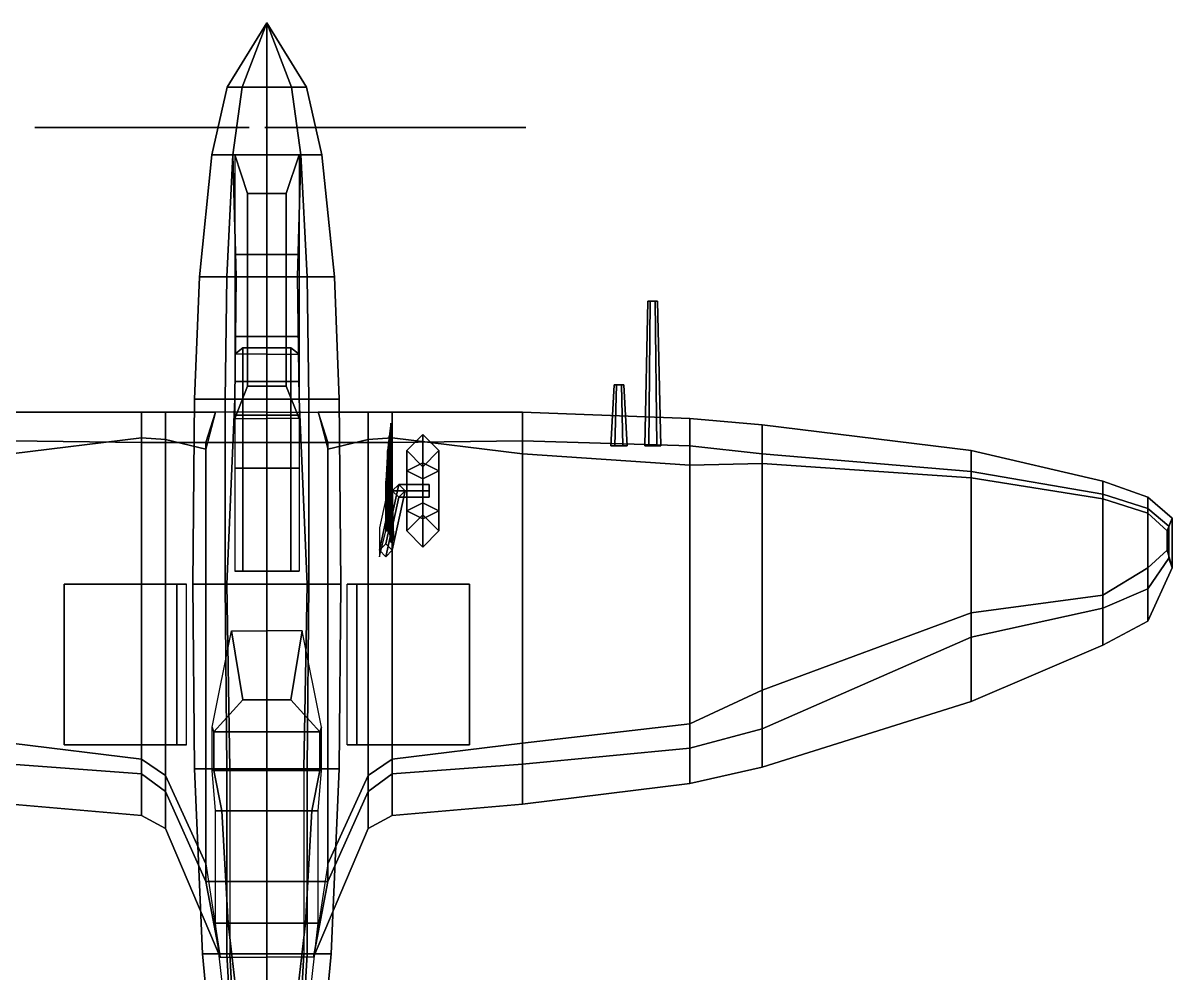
# Model space of a CAD drawing. Header units: millimetres. Extents: x -5.6 to 12, y -5 to 5.
# Drawn here: x -1.52 to 5.63, y -0.94 to 4.97 of the extents above; entities that cross this region are included whole.
import ezdxf

# ---------------------------------------------------------------- set-up
doc = ezdxf.new("R2010")
doc.units = ezdxf.units.MM
for name, color, linetype in [('hull2', 3, 'Continuous'), ('propeller', 1, 'Continuous'), ('shassis', 4, 'Continuous'), ('wheels', 2, 'Continuous')]:
    doc.layers.add(name, color=color, linetype=linetype)

msp = doc.modelspace()

# ---------------------------------------------------------------- linework, layer by layer
for points in [[(0.3424, 4.15, 2.1012), (0.3424, 4.15, 1.8788), (0, 4.15, 1.74), (0, 4.15, 2.23)], [(0, 4.15, 2.35), (0, 3.39, 2.48), (0.19, 3.39, 2.43), (0.2116, 4.15, 2.2812)], [(0.2116, 4.15, 2.2812), (0.3424, 4.15, 2.1012), (0, 4.15, 2.23), (0, 4.15, 2.35)], [(0.2116, 4.15, 1.6988), (0.25, 3.39, 1.48), (0, 3.39, 1.44), (0, 4.15, 1.63)], [(0.3424, 4.15, 1.8788), (0.2116, 4.15, 1.6988), (0, 4.15, 1.63), (0, 4.15, 1.74)], [(0.2, 4.15, 1.7), (0.12, 3.91, 1.55), (0, 3.91, 1.51), (0, 4.15, 1.7)], [(0.2, 3.53, 1.52), (0.12, 3.53, 1.43), (0.12, 3.91, 1.55), (0.2, 4.15, 1.7)], [(0.19, 3.39, 2.43), (0.42, 3.39, 2.2), (0.3424, 4.15, 2.1012), (0.2116, 4.15, 2.2812)], [(0.42, 3.39, 1.67), (0.25, 3.39, 1.48), (0.2116, 4.15, 1.6988), (0.3424, 4.15, 1.8788)], [(0.42, 3.39, 2.2), (0.42, 3.39, 1.67), (0.3424, 4.15, 1.8788), (0.3424, 4.15, 2.1012)], [(0.12, 3.91, 1.55), (0.12, 3.53, 1.43), (0, 3.53, 1.39), (0, 3.91, 1.51)], [(0.12, 3.53, 1.43), (0.12, 3.02, 1.35), (0, 3.02, 1.32), (0, 3.53, 1.39)], [(0.2, 3.02, 1.44), (0.12, 3.02, 1.35), (0.12, 3.53, 1.43), (0.2, 3.53, 1.52)], [(0, 3.39, 2.48), (0, 2.63, 2.53), (0.2, 2.63, 2.44), (0.19, 3.39, 2.43)], [(0.25, 3.39, 1.48), (0.26, 2.63, 1.39), (0, 2.63, 1.33), (0, 3.39, 1.44)], [(0.2, 2.63, 2.44), (0.45, 2.63, 2.2), (0.42, 3.39, 2.2), (0.19, 3.39, 2.43)], [(0.45, 2.63, 1.61), (0.26, 2.63, 1.39), (0.25, 3.39, 1.48), (0.42, 3.39, 1.67)], [(0.45, 2.63, 2.2), (0.45, 2.63, 1.61), (0.42, 3.39, 1.67), (0.42, 3.39, 2.2)], [(2.35, 2.34, 1.62), (2.375, 2.34, 1.6633), (2.385, 3.24, 1.646), (2.37, 3.24, 1.62)], [(2.375, 2.34, 1.5767), (2.35, 2.34, 1.62), (2.37, 3.24, 1.62), (2.385, 3.24, 1.594)], [(2.37, 3.24, 1.62), (2.43, 3.24, 1.62), (2.415, 3.24, 1.594), (2.385, 3.24, 1.594)], [(2.385, 3.24, 1.646), (2.415, 3.24, 1.646), (2.43, 3.24, 1.62), (2.37, 3.24, 1.62)], [(2.375, 2.34, 1.6633), (2.425, 2.34, 1.6633), (2.415, 3.24, 1.646), (2.385, 3.24, 1.646)], [(2.425, 2.34, 1.5767), (2.375, 2.34, 1.5767), (2.385, 3.24, 1.594), (2.415, 3.24, 1.594)], [(2.425, 2.34, 1.6633), (2.45, 2.34, 1.62), (2.43, 3.24, 1.62), (2.415, 3.24, 1.646)], [(2.45, 2.34, 1.62), (2.425, 2.34, 1.5767), (2.415, 3.24, 1.594), (2.43, 3.24, 1.62)], [(0.12, 3.02, 1.35), (0.12, 2.71, 1.35), (0, 2.71, 1.32), (0, 3.02, 1.32)], [(0.2, 2.51, 1.39), (0.12, 2.71, 1.35), (0.12, 3.02, 1.35), (0.2, 3.02, 1.44)], [(0.2, 2.91, 1.43), (0.15, 2.95, 1.21), (0, 2.95, 1.16), (0, 2.91, 1.43)], [(0.15, 2.95, 1.21), (0.15, 2.74, 1.15), (0, 2.74, 1.1), (0, 2.95, 1.16)], [(0.2, 2.74, 1.4), (0.15, 2.74, 1.15), (0.15, 2.95, 1.21), (0.2, 2.91, 1.43)], [(0.15, 2.74, 1.15), (0.15, 2.53, 1.13), (0, 2.53, 1.08), (0, 2.74, 1.1)], [(0.2, 2.53, 1.39), (0.15, 2.53, 1.13), (0.15, 2.74, 1.15), (0.2, 2.74, 1.4)], [(2.14, 2.34, 1.62), (2.165, 2.34, 1.6633), (2.175, 2.72, 1.646), (2.16, 2.72, 1.62)], [(2.165, 2.34, 1.5767), (2.14, 2.34, 1.62), (2.16, 2.72, 1.62), (2.175, 2.72, 1.594)], [(2.175, 2.72, 1.646), (2.205, 2.72, 1.646), (2.22, 2.72, 1.62), (2.16, 2.72, 1.62)], [(2.16, 2.72, 1.62), (2.22, 2.72, 1.62), (2.205, 2.72, 1.594), (2.175, 2.72, 1.594)], [(2.165, 2.34, 1.6633), (2.215, 2.34, 1.6633), (2.205, 2.72, 1.646), (2.175, 2.72, 1.646)], [(2.215, 2.34, 1.5767), (2.165, 2.34, 1.5767), (2.175, 2.72, 1.594), (2.205, 2.72, 1.594)], [(2.215, 2.34, 1.6633), (2.24, 2.34, 1.62), (2.22, 2.72, 1.62), (2.205, 2.72, 1.646)], [(2.24, 2.34, 1.62), (2.215, 2.34, 1.5767), (2.205, 2.72, 1.594), (2.22, 2.72, 1.62)], [(0, 2.51, 1.39), (0, 2.71, 1.32), (0.12, 2.71, 1.35), (0.2, 2.51, 1.39)], [(0, 2.63, 2.53), (0, 1.48, 2.53), (0.25, 1.48, 2.45), (0.2, 2.63, 2.44)], [(0.26, 2.63, 1.39), (0.26, 1.48, 1.32), (0, 1.48, 1.26), (0, 2.63, 1.33)], [(0.25, 1.48, 2.45), (0.46, 1.48, 2.11), (0.45, 2.63, 2.2), (0.2, 2.63, 2.44)], [(0.46, 1.48, 1.54), (0.26, 1.48, 1.32), (0.26, 2.63, 1.39), (0.45, 2.63, 1.61)], [(0.46, 1.48, 2.11), (0.46, 1.48, 1.54), (0.45, 2.63, 1.61), (0.45, 2.63, 2.2)], [(0, 2.55, 1.5), (0.32, 2.55, 1.5), (0.38, 2.36, 1.33), (0, 2.36, 1.33)], [(0.15, 2.53, 1.13), (0.15, 2.2, 1.18), (0, 2.2, 1.13), (0, 2.53, 1.08)], [(0.2, 2.2, 1.39), (0.15, 2.2, 1.18), (0.15, 2.53, 1.13), (0.2, 2.53, 1.39)], [(0.32, 2.55, 1.5), (0.63, 2.55, 1.5), (0.63, 2.36, 1.33), (0.38, 2.36, 1.33)], [(0.38, 2.32, 1.71), (0.63, 2.38, 1.66), (0.63, 2.55, 1.5), (0.32, 2.55, 1.5)], [(0.63, 2.55, 1.5), (0.78, 2.55, 1.51), (0.78, 2.36, 1.33), (0.63, 2.36, 1.33)], [(0.63, 2.38, 1.66), (0.78, 2.39, 1.68), (0.78, 2.55, 1.51), (0.63, 2.55, 1.5)], [(0.78, 2.55, 1.51), (1.59, 2.55, 1.6), (1.59, 2.37, 1.44), (0.78, 2.36, 1.33)], [(0.78, 2.39, 1.68), (1.59, 2.29, 1.75), (1.59, 2.55, 1.6), (0.78, 2.55, 1.51)], [(1.59, 2.55, 1.6), (2.63, 2.51, 1.68), (2.63, 2.34, 1.55), (1.59, 2.37, 1.44)], [(1.59, 2.29, 1.75), (2.63, 2.22, 1.82), (2.63, 2.51, 1.68), (1.59, 2.55, 1.6)], [(2.63, 2.51, 1.68), (3.08, 2.47, 1.71), (3.08, 2.29, 1.6), (2.63, 2.34, 1.55)], [(2.63, 2.22, 1.82), (3.08, 2.23, 1.84), (3.08, 2.47, 1.71), (2.63, 2.51, 1.68)], [(3.08, 2.47, 1.71), (4.38, 2.31, 1.78), (4.38, 2.18, 1.71), (3.08, 2.29, 1.6)], [(3.08, 2.23, 1.84), (4.38, 2.14, 1.87), (4.38, 2.31, 1.78), (3.08, 2.47, 1.71)], [(0.38, 2.36, 1.33), (0.38, -0.37, 1.33), (0, -0.37, 1.33), (0, 2.36, 1.33)], [(0.38, -0.26, 1.71), (0.63, 0.29, 1.66), (0.63, 2.38, 1.66), (0.38, 2.32, 1.71)], [(0.63, 2.36, 1.33), (0.63, 0.19, 1.33), (0.38, -0.37, 1.33), (0.38, 2.36, 1.33)], [(0.63, 0.29, 1.66), (0.78, 0.39, 1.68), (0.78, 2.39, 1.68), (0.63, 2.38, 1.66)], [(0.78, 2.36, 1.33), (0.78, 0.3, 1.33), (0.63, 0.19, 1.33), (0.63, 2.36, 1.33)], [(0.78, 0.39, 1.68), (1.59, 0.49, 1.75), (1.59, 2.29, 1.75), (0.78, 2.39, 1.68)], [(1.59, 2.37, 1.44), (1.59, 0.36, 1.44), (0.78, 0.3, 1.33), (0.78, 2.36, 1.33)], [(2.63, 2.34, 1.55), (2.63, 0.46, 1.55), (1.59, 0.36, 1.44), (1.59, 2.37, 1.44)], [(1.59, 0.49, 1.75), (2.63, 0.61, 1.82), (2.63, 2.22, 1.82), (1.59, 2.29, 1.75)], [(3.08, 2.29, 1.6), (3.08, 0.58, 1.6), (2.63, 0.46, 1.55), (2.63, 2.34, 1.55)], [(4.38, 2.18, 1.71), (4.38, 1.15, 1.71), (3.08, 0.58, 1.6), (3.08, 2.29, 1.6)], [(4.38, 2.31, 1.78), (5.2, 2.12, 1.81), (5.2, 2.04, 1.78), (4.38, 2.18, 1.71)], [(4.38, 2.14, 1.87), (5.2, 2.01, 1.88), (5.2, 2.12, 1.81), (4.38, 2.31, 1.78)], [(2.63, 0.61, 1.82), (3.08, 0.82, 1.84), (3.08, 2.23, 1.84), (2.63, 2.22, 1.82)], [(3.08, 0.82, 1.84), (4.38, 1.3, 1.87), (4.38, 2.14, 1.87), (3.08, 2.23, 1.84)], [(0.15, 2.2, 1.18), (0.15, 1.56, 1.32), (0, 1.56, 1.27), (0, 2.2, 1.13)], [(0.2, 1.56, 1.39), (0.15, 1.56, 1.32), (0.15, 2.2, 1.18), (0.2, 2.2, 1.39)], [(5.2, 2.04, 1.78), (5.2, 1.33, 1.78), (4.38, 1.15, 1.71), (4.38, 2.18, 1.71)], [(4.38, 1.3, 1.87), (5.2, 1.41, 1.88), (5.2, 2.01, 1.88), (4.38, 2.14, 1.87)], [(5.2, 2.12, 1.81), (5.48, 2.02, 1.84), (5.48, 1.95, 1.81), (5.2, 2.04, 1.78)], [(5.2, 2.01, 1.88), (5.48, 1.92, 1.88), (5.48, 2.02, 1.84), (5.2, 2.12, 1.81)], [(5.48, 1.95, 1.81), (5.48, 1.45, 1.81), (5.2, 1.33, 1.78), (5.2, 2.04, 1.78)], [(5.2, 1.41, 1.88), (5.48, 1.58, 1.88), (5.48, 1.92, 1.88), (5.2, 2.01, 1.88)], [(5.48, 2.02, 1.84), (5.63, 1.89, 1.84), (5.61, 1.84, 1.82), (5.48, 1.95, 1.81)], [(5.48, 1.92, 1.88), (5.6, 1.81, 1.86), (5.63, 1.89, 1.84), (5.48, 2.02, 1.84)], [(5.61, 1.84, 1.82), (5.61, 1.64, 1.82), (5.48, 1.45, 1.81), (5.48, 1.95, 1.81)], [(5.48, 1.58, 1.88), (5.6, 1.69, 1.86), (5.6, 1.81, 1.86), (5.48, 1.92, 1.88)], [(5.6, 1.81, 1.86), (5.6, 1.69, 1.86), (5.63, 1.58, 1.84), (5.63, 1.89, 1.84)], [(5.63, 1.89, 1.84), (5.63, 1.58, 1.84), (5.61, 1.64, 1.82), (5.61, 1.84, 1.82)], [(5.48, 1.25, 1.84), (5.63, 1.58, 1.84), (5.6, 1.69, 1.86), (5.48, 1.58, 1.88)], [(5.2, 1.1, 1.81), (5.48, 1.25, 1.84), (5.48, 1.58, 1.88), (5.2, 1.41, 1.88)], [(5.48, 1.45, 1.81), (5.61, 1.64, 1.82), (5.63, 1.58, 1.84), (5.48, 1.25, 1.84)], [(0, 1.56, 1.39), (0, 1.56, 1.27), (0.15, 1.56, 1.32), (0.2, 1.56, 1.39)], [(0, 1.48, 2.53), (0, 0.33, 2.55), (0.23, 0.33, 2.47), (0.25, 1.48, 2.45)], [(0.26, 1.48, 1.32), (0.25, 0.33, 1.33), (0, 0.33, 1.26), (0, 1.48, 1.26)], [(0.23, 0.33, 2.47), (0.45, 0.33, 2.09), (0.46, 1.48, 2.11), (0.25, 1.48, 2.45)], [(0.45, 0.33, 1.55), (0.25, 0.33, 1.33), (0.26, 1.48, 1.32), (0.46, 1.48, 1.54)], [(0.45, 0.33, 2.09), (0.45, 0.33, 1.55), (0.46, 1.48, 1.54), (0.46, 1.48, 2.11)], [(1.26, 1.48, 1.4), (1.26, 1.48, 1.02), (0.56, 1.48, 0.95), (0.5, 1.48, 1.35)], [(0.5, 1.48, 1.35), (0.56, 1.48, 0.95), (0.56, 0.48, 1.15), (0.5, 0.48, 1.35)], [(0.56, 1.48, 0.95), (1.26, 1.48, 1.02), (1.26, 0.48, 1.23), (0.56, 0.48, 1.15)], [(1.26, 0.48, 1.4), (1.26, 0.48, 1.23), (1.26, 1.48, 1.02), (1.26, 1.48, 1.4)], [(5.2, 1.33, 1.78), (5.48, 1.45, 1.81), (5.48, 1.25, 1.84), (5.2, 1.1, 1.81)], [(4.38, 0.75, 1.78), (5.2, 1.1, 1.81), (5.2, 1.41, 1.88), (4.38, 1.3, 1.87)], [(3.08, 0.34, 1.71), (4.38, 0.75, 1.78), (4.38, 1.3, 1.87), (3.08, 0.82, 1.84)], [(4.38, 1.15, 1.71), (5.2, 1.33, 1.78), (5.2, 1.1, 1.81), (4.38, 0.75, 1.78)], [(0.15, 0.76, 2.78), (0.22, 1.19, 2.46), (0, 1.19, 2.46), (0, 0.76, 2.78)], [(0.33, 0.56, 2.74), (0.34, 0.59, 2.28), (0.22, 1.19, 2.46), (0.15, 0.76, 2.78)], [(3.08, 0.58, 1.6), (4.38, 1.15, 1.71), (4.38, 0.75, 1.78), (3.08, 0.34, 1.71)], [(2.63, 0.24, 1.68), (3.08, 0.34, 1.71), (3.08, 0.82, 1.84), (2.63, 0.61, 1.82)], [(0, 0.76, 2.78), (0, 0.56, 2.82), (0.33, 0.56, 2.74), (0.15, 0.76, 2.78)], [(0.33, 0.32, 2.74), (0.34, 0.32, 2.28), (0.34, 0.59, 2.28), (0.33, 0.56, 2.74)], [(1.59, 0.11, 1.6), (2.63, 0.24, 1.68), (2.63, 0.61, 1.82), (1.59, 0.49, 1.75)], [(2.63, 0.46, 1.55), (3.08, 0.58, 1.6), (3.08, 0.34, 1.71), (2.63, 0.24, 1.68)], [(0, 0.56, 2.82), (0, 0.32, 2.82), (0.33, 0.32, 2.74), (0.33, 0.56, 2.74)], [(0.56, 0.48, 1.15), (1.26, 0.48, 1.23), (1.26, 0.48, 1.4), (0.5, 0.48, 1.35)], [(0.78, 0.04, 1.51), (1.59, 0.11, 1.6), (1.59, 0.49, 1.75), (0.78, 0.39, 1.68)], [(1.59, 0.36, 1.44), (2.63, 0.46, 1.55), (2.63, 0.24, 1.68), (1.59, 0.11, 1.6)], [(0.63, -0.04, 1.5), (0.78, 0.04, 1.51), (0.78, 0.39, 1.68), (0.63, 0.29, 1.66)], [(0.78, 0.3, 1.33), (1.59, 0.36, 1.44), (1.59, 0.11, 1.6), (0.78, 0.04, 1.51)], [(0.25, 0.33, 1.33), (0.25, -0.82, 1.41), (0, -0.82, 1.35), (0, 0.33, 1.26)], [(0, 0.32, 2.82), (0, 0.07, 2.74), (0.28, 0.07, 2.69), (0.33, 0.32, 2.74)], [(0.23, -0.82, 2.46), (0.4, -0.82, 2.03), (0.45, 0.33, 2.09), (0.23, 0.33, 2.47)], [(0.4, -0.82, 1.63), (0.25, -0.82, 1.41), (0.25, 0.33, 1.33), (0.45, 0.33, 1.55)], [(0.28, 0.07, 2.69), (0.32, 0.07, 2.25), (0.34, 0.32, 2.28), (0.33, 0.32, 2.74)], [(0.29, -0.84, 1.5), (0.63, -0.04, 1.5), (0.63, 0.29, 1.66), (0.38, -0.26, 1.71)], [(0.4, -0.82, 2.03), (0.4, -0.82, 1.63), (0.45, 0.33, 1.55), (0.45, 0.33, 2.09)], [(0.63, 0.19, 1.33), (0.78, 0.3, 1.33), (0.78, 0.04, 1.51), (0.63, -0.04, 1.5)], [(0.38, -0.37, 1.33), (0.63, 0.19, 1.33), (0.63, -0.04, 1.5), (0.29, -0.84, 1.5)], [(0, 0.07, 2.74), (0, -0.63, 2.74), (0.24, -0.63, 2.64), (0.28, 0.07, 2.69)], [(0.24, -0.63, 2.64), (0.32, -0.63, 2.22), (0.32, 0.07, 2.25), (0.28, 0.07, 2.69)], [(0, -0.37, 1.33), (0.38, -0.37, 1.33), (0.29, -0.84, 1.5), (0, -0.84, 1.5)], [(0, -0.63, 2.74), (0, -1.33, 2.68), (0.16, -1.33, 2.6), (0.24, -0.63, 2.64)], [(0.16, -1.33, 2.6), (0.24, -1.33, 2.27), (0.32, -0.63, 2.22), (0.24, -0.63, 2.64)], [(0, -0.82, 2.54), (0, -4.13, 2.41), (0.05, -4.13, 2.33), (0.23, -0.82, 2.46)], [(0.25, -0.82, 1.41), (0.06, -4.13, 1.78), (0, -4.13, 1.72), (0, -0.82, 1.35)], [(0.05, -4.13, 2.33), (0.09, -4.13, 2.12), (0.4, -0.82, 2.03), (0.23, -0.82, 2.46)], [(0.09, -4.13, 1.85), (0.06, -4.13, 1.78), (0.25, -0.82, 1.41), (0.4, -0.82, 1.63)], [(0.09, -4.13, 2.12), (0.09, -4.13, 1.85), (0.4, -0.82, 1.63), (0.4, -0.82, 2.03)]]:
    msp.add_3dface(points)
at = {"layer": 'hull2'}
for points in [[(-0.19, 3.39, 2.43), (-0.42, 3.39, 2.2), (-0.3424, 4.15, 2.1012), (-0.2116, 4.15, 2.2812)], [(-0.42, 3.39, 2.2), (-0.42, 3.39, 1.67), (-0.3424, 4.15, 1.8788), (-0.3424, 4.15, 2.1012)], [(-0.42, 3.39, 1.67), (-0.25, 3.39, 1.48), (-0.2116, 4.15, 1.6988), (-0.3424, 4.15, 1.8788)], [(-0.2116, 4.15, 2.2812), (-0.3424, 4.15, 2.1012), (0, 4.15, 2.23), (0, 4.15, 2.35)], [(-0.3424, 4.15, 2.1012), (-0.3424, 4.15, 1.8788), (0, 4.15, 1.74), (0, 4.15, 2.23)], [(-0.3424, 4.15, 1.8788), (-0.2116, 4.15, 1.6988), (0, 4.15, 1.63), (0, 4.15, 1.74)], [(-0.2116, 4.15, 1.6988), (-0.25, 3.39, 1.48), (0, 3.39, 1.44), (0, 4.15, 1.63)], [(0, 4.15, 2.35), (0, 3.39, 2.48), (-0.19, 3.39, 2.43), (-0.2116, 4.15, 2.2812)], [(-0.2, 3.53, 1.52), (-0.12, 3.53, 1.43), (-0.12, 3.91, 1.55), (-0.2, 4.15, 1.7)], [(-0.2, 4.15, 1.7), (-0.12, 3.91, 1.55), (0, 3.91, 1.51), (0, 4.15, 1.7)], [(-0.12, 3.91, 1.55), (-0.12, 3.53, 1.43), (0, 3.53, 1.39), (0, 3.91, 1.51)], [(-0.2, 3.02, 1.44), (-0.12, 3.02, 1.35), (-0.12, 3.53, 1.43), (-0.2, 3.53, 1.52)], [(-0.12, 3.53, 1.43), (-0.12, 3.02, 1.35), (0, 3.02, 1.32), (0, 3.53, 1.39)], [(-0.2, 2.63, 2.44), (-0.45, 2.63, 2.2), (-0.42, 3.39, 2.2), (-0.19, 3.39, 2.43)], [(-0.45, 2.63, 1.61), (-0.26, 2.63, 1.39), (-0.25, 3.39, 1.48), (-0.42, 3.39, 1.67)], [(-0.45, 2.63, 2.2), (-0.45, 2.63, 1.61), (-0.42, 3.39, 1.67), (-0.42, 3.39, 2.2)], [(-0.25, 3.39, 1.48), (-0.26, 2.63, 1.39), (0, 2.63, 1.33), (0, 3.39, 1.44)], [(0, 3.39, 2.48), (0, 2.63, 2.53), (-0.2, 2.63, 2.44), (-0.19, 3.39, 2.43)], [(-0.2, 2.51, 1.39), (-0.12, 2.71, 1.35), (-0.12, 3.02, 1.35), (-0.2, 3.02, 1.44)], [(-0.12, 3.02, 1.35), (-0.12, 2.71, 1.35), (0, 2.71, 1.32), (0, 3.02, 1.32)], [(-0.2, 2.74, 1.4), (-0.15, 2.74, 1.15), (-0.15, 2.95, 1.21), (-0.2, 2.91, 1.43)], [(-0.2, 2.91, 1.43), (-0.15, 2.95, 1.21), (0, 2.95, 1.16), (0, 2.91, 1.43)], [(-0.15, 2.95, 1.21), (-0.15, 2.74, 1.15), (0, 2.74, 1.1), (0, 2.95, 1.16)], [(-0.2, 2.53, 1.39), (-0.15, 2.53, 1.13), (-0.15, 2.74, 1.15), (-0.2, 2.74, 1.4)], [(-0.15, 2.74, 1.15), (-0.15, 2.53, 1.13), (0, 2.53, 1.08), (0, 2.74, 1.1)], [(0, 2.51, 1.39), (0, 2.71, 1.32), (-0.12, 2.71, 1.35), (-0.2, 2.51, 1.39)], [(-0.25, 1.48, 2.45), (-0.46, 1.48, 2.11), (-0.45, 2.63, 2.2), (-0.2, 2.63, 2.44)], [(-0.46, 1.48, 1.54), (-0.26, 1.48, 1.32), (-0.26, 2.63, 1.39), (-0.45, 2.63, 1.61)], [(-0.46, 1.48, 2.11), (-0.46, 1.48, 1.54), (-0.45, 2.63, 1.61), (-0.45, 2.63, 2.2)], [(-0.26, 2.63, 1.39), (-0.26, 1.48, 1.32), (0, 1.48, 1.26), (0, 2.63, 1.33)], [(0, 2.63, 2.53), (0, 1.48, 2.53), (-0.25, 1.48, 2.45), (-0.2, 2.63, 2.44)], [(-0.78, 2.39, 1.68), (-1.59, 2.29, 1.75), (-1.59, 2.55, 1.6), (-0.78, 2.55, 1.51)], [(-0.78, 2.55, 1.51), (-1.59, 2.55, 1.6), (-1.59, 2.37, 1.44), (-0.78, 2.36, 1.33)], [(-0.63, 2.38, 1.66), (-0.78, 2.39, 1.68), (-0.78, 2.55, 1.51), (-0.63, 2.55, 1.5)], [(-0.63, 2.55, 1.5), (-0.78, 2.55, 1.51), (-0.78, 2.36, 1.33), (-0.63, 2.36, 1.33)], [(-0.38, 2.32, 1.71), (-0.63, 2.38, 1.66), (-0.63, 2.55, 1.5), (-0.32, 2.55, 1.5)], [(-0.32, 2.55, 1.5), (-0.63, 2.55, 1.5), (-0.63, 2.36, 1.33), (-0.38, 2.36, 1.33)], [(0, 2.55, 1.5), (-0.32, 2.55, 1.5), (-0.38, 2.36, 1.33), (0, 2.36, 1.33)], [(-0.2, 2.2, 1.39), (-0.15, 2.2, 1.18), (-0.15, 2.53, 1.13), (-0.2, 2.53, 1.39)], [(-0.15, 2.53, 1.13), (-0.15, 2.2, 1.18), (0, 2.2, 1.13), (0, 2.53, 1.08)], [(-0.78, 0.39, 1.68), (-1.59, 0.49, 1.75), (-1.59, 2.29, 1.75), (-0.78, 2.39, 1.68)], [(-1.59, 2.37, 1.44), (-1.59, 0.36, 1.44), (-0.78, 0.3, 1.33), (-0.78, 2.36, 1.33)], [(-0.63, 0.29, 1.66), (-0.78, 0.39, 1.68), (-0.78, 2.39, 1.68), (-0.63, 2.38, 1.66)], [(-0.78, 2.36, 1.33), (-0.78, 0.3, 1.33), (-0.63, 0.19, 1.33), (-0.63, 2.36, 1.33)], [(-0.38, -0.26, 1.71), (-0.63, 0.29, 1.66), (-0.63, 2.38, 1.66), (-0.38, 2.32, 1.71)], [(-0.63, 2.36, 1.33), (-0.63, 0.19, 1.33), (-0.38, -0.37, 1.33), (-0.38, 2.36, 1.33)], [(-0.38, 2.36, 1.33), (-0.38, -0.37, 1.33), (0, -0.37, 1.33), (0, 2.36, 1.33)], [(-0.2, 1.56, 1.39), (-0.15, 1.56, 1.32), (-0.15, 2.2, 1.18), (-0.2, 2.2, 1.39)], [(-0.15, 2.2, 1.18), (-0.15, 1.56, 1.32), (0, 1.56, 1.27), (0, 2.2, 1.13)], [(0, 1.56, 1.39), (0, 1.56, 1.27), (-0.15, 1.56, 1.32), (-0.2, 1.56, 1.39)], [(-1.26, 1.48, 1.4), (-1.26, 1.48, 1.02), (-0.56, 1.48, 0.95), (-0.5, 1.48, 1.35)], [(-1.26, 0.48, 1.4), (-1.26, 0.48, 1.23), (-1.26, 1.48, 1.02), (-1.26, 1.48, 1.4)], [(-0.56, 1.48, 0.95), (-1.26, 1.48, 1.02), (-1.26, 0.48, 1.23), (-0.56, 0.48, 1.15)], [(-0.5, 1.48, 1.35), (-0.56, 1.48, 0.95), (-0.56, 0.48, 1.15), (-0.5, 0.48, 1.35)], [(-0.23, 0.33, 2.47), (-0.45, 0.33, 2.09), (-0.46, 1.48, 2.11), (-0.25, 1.48, 2.45)], [(-0.45, 0.33, 1.55), (-0.25, 0.33, 1.33), (-0.26, 1.48, 1.32), (-0.46, 1.48, 1.54)], [(-0.45, 0.33, 2.09), (-0.45, 0.33, 1.55), (-0.46, 1.48, 1.54), (-0.46, 1.48, 2.11)], [(-0.26, 1.48, 1.32), (-0.25, 0.33, 1.33), (0, 0.33, 1.26), (0, 1.48, 1.26)], [(0, 1.48, 2.53), (0, 0.33, 2.55), (-0.23, 0.33, 2.47), (-0.25, 1.48, 2.45)], [(-0.33, 0.56, 2.74), (-0.34, 0.59, 2.28), (-0.22, 1.19, 2.46), (-0.15, 0.76, 2.78)], [(-0.15, 0.76, 2.78), (-0.22, 1.19, 2.46), (0, 1.19, 2.46), (0, 0.76, 2.78)], [(0, 0.76, 2.78), (0, 0.56, 2.82), (-0.33, 0.56, 2.74), (-0.15, 0.76, 2.78)], [(-0.33, 0.32, 2.74), (-0.34, 0.32, 2.28), (-0.34, 0.59, 2.28), (-0.33, 0.56, 2.74)], [(0, 0.56, 2.82), (0, 0.32, 2.82), (-0.33, 0.32, 2.74), (-0.33, 0.56, 2.74)], [(-0.78, 0.04, 1.51), (-1.59, 0.11, 1.6), (-1.59, 0.49, 1.75), (-0.78, 0.39, 1.68)], [(-0.56, 0.48, 1.15), (-1.26, 0.48, 1.23), (-1.26, 0.48, 1.4), (-0.5, 0.48, 1.35)], [(-0.78, 0.3, 1.33), (-1.59, 0.36, 1.44), (-1.59, 0.11, 1.6), (-0.78, 0.04, 1.51)], [(-0.63, -0.04, 1.5), (-0.78, 0.04, 1.51), (-0.78, 0.39, 1.68), (-0.63, 0.29, 1.66)], [(-0.63, 0.19, 1.33), (-0.78, 0.3, 1.33), (-0.78, 0.04, 1.51), (-0.63, -0.04, 1.5)], [(-0.29, -0.84, 1.5), (-0.63, -0.04, 1.5), (-0.63, 0.29, 1.66), (-0.38, -0.26, 1.71)], [(-0.4, -0.82, 2.03), (-0.4, -0.82, 1.63), (-0.45, 0.33, 1.55), (-0.45, 0.33, 2.09)], [(-0.4, -0.82, 1.63), (-0.25, -0.82, 1.41), (-0.25, 0.33, 1.33), (-0.45, 0.33, 1.55)], [(-0.23, -0.82, 2.46), (-0.4, -0.82, 2.03), (-0.45, 0.33, 2.09), (-0.23, 0.33, 2.47)], [(-0.28, 0.07, 2.69), (-0.32, 0.07, 2.25), (-0.34, 0.32, 2.28), (-0.33, 0.32, 2.74)], [(0, 0.32, 2.82), (0, 0.07, 2.74), (-0.28, 0.07, 2.69), (-0.33, 0.32, 2.74)], [(-0.25, 0.33, 1.33), (-0.25, -0.82, 1.41), (0, -0.82, 1.35), (0, 0.33, 1.26)], [(-0.38, -0.37, 1.33), (-0.63, 0.19, 1.33), (-0.63, -0.04, 1.5), (-0.29, -0.84, 1.5)], [(-0.24, -0.63, 2.64), (-0.32, -0.63, 2.22), (-0.32, 0.07, 2.25), (-0.28, 0.07, 2.69)], [(0, 0.07, 2.74), (0, -0.63, 2.74), (-0.24, -0.63, 2.64), (-0.28, 0.07, 2.69)], [(0, -0.37, 1.33), (-0.38, -0.37, 1.33), (-0.29, -0.84, 1.5), (0, -0.84, 1.5)], [(-0.16, -1.33, 2.6), (-0.24, -1.33, 2.27), (-0.32, -0.63, 2.22), (-0.24, -0.63, 2.64)], [(0, -0.63, 2.74), (0, -1.33, 2.68), (-0.16, -1.33, 2.6), (-0.24, -0.63, 2.64)], [(-0.05, -4.13, 2.33), (-0.09, -4.13, 2.12), (-0.4, -0.82, 2.03), (-0.23, -0.82, 2.46)], [(-0.09, -4.13, 1.85), (-0.06, -4.13, 1.78), (-0.25, -0.82, 1.41), (-0.4, -0.82, 1.63)], [(-0.09, -4.13, 2.12), (-0.09, -4.13, 1.85), (-0.4, -0.82, 1.63), (-0.4, -0.82, 2.03)], [(-0.25, -0.82, 1.41), (-0.06, -4.13, 1.78), (0, -4.13, 1.72), (0, -0.82, 1.35)], [(0, -0.82, 2.54), (0, -4.13, 2.41), (-0.05, -4.13, 2.33), (-0.23, -0.82, 2.46)]]:
    msp.add_3dface(points, dxfattribs=at)
at = {"layer": 'propeller'}
for points in [[(-0.1528, 4.57, 1.7797), (-0.2473, 4.57, 1.9097), (0, 4.97, 1.99)], [(-0.2473, 4.57, 1.9097), (-0.2473, 4.57, 2.0703), (0, 4.97, 1.99)], [(-0.2473, 4.57, 2.0703), (-0.1528, 4.57, 2.2003), (0, 4.97, 1.99)], [(0, 4.57, 1.73), (-0.1528, 4.57, 1.7797), (0, 4.97, 1.99)], [(-0.1528, 4.57, 2.2003), (0, 4.57, 2.25), (0, 4.97, 1.99)], [(0.2473, 4.57, 2.0703), (0.2473, 4.57, 1.9097), (0, 4.97, 1.99)], [(0.2473, 4.57, 1.9097), (0.1528, 4.57, 1.7797), (0, 4.97, 1.99)], [(0.1528, 4.57, 1.7797), (0, 4.57, 1.73), (0, 4.97, 1.99)], [(0, 4.57, 2.25), (0.1528, 4.57, 2.2003), (0, 4.97, 1.99)], [(0.1528, 4.57, 2.2003), (0.2473, 4.57, 2.0703), (0, 4.97, 1.99)], [(-0.2116, 4.15, 1.6988), (-0.3424, 4.15, 1.8788), (-0.2473, 4.57, 1.9097), (-0.1528, 4.57, 1.7797)], [(-0.3424, 4.15, 1.8788), (-0.3424, 4.15, 2.1012), (-0.2473, 4.57, 2.0703), (-0.2473, 4.57, 1.9097)], [(-0.3424, 4.15, 2.1012), (-0.2116, 4.15, 2.2812), (-0.1528, 4.57, 2.2003), (-0.2473, 4.57, 2.0703)], [(0, 4.15, 1.63), (-0.2116, 4.15, 1.6988), (-0.1528, 4.57, 1.7797), (0, 4.57, 1.73)], [(-0.2116, 4.15, 2.2812), (0, 4.15, 2.35), (0, 4.57, 2.25), (-0.1528, 4.57, 2.2003)], [(0.2116, 4.15, 1.6988), (0, 4.15, 1.63), (0, 4.57, 1.73), (0.1528, 4.57, 1.7797)], [(0, 4.15, 2.35), (0.2116, 4.15, 2.2812), (0.1528, 4.57, 2.2003), (0, 4.57, 2.25)], [(0.3424, 4.15, 1.8788), (0.2116, 4.15, 1.6988), (0.1528, 4.57, 1.7797), (0.2473, 4.57, 1.9097)], [(0.2116, 4.15, 2.2812), (0.3424, 4.15, 2.1012), (0.2473, 4.57, 2.0703), (0.1528, 4.57, 2.2003)], [(0.3424, 4.15, 2.1012), (0.3424, 4.15, 1.8788), (0.2473, 4.57, 1.9097), (0.2473, 4.57, 2.0703)], [(-1.444, 4.32, 2.7723), (-1.4124, 4.32, 2.7988), (-1.3315, 4.32, 2.604), (-1.4411, 4.32, 2.7084)], [(-1.4124, 4.32, 2.7988), (-1.0484, 4.32, 2.6703), (-0.9351, 4.32, 2.316), (-1.3315, 4.32, 2.604)], [(-1.1972, 4.32, 0.8679), (-1.2126, 4.32, 0.9061), (-1.0023, 4.32, 0.9229), (-1.1354, 4.32, 0.851)], [(-1.2126, 4.32, 0.9061), (-0.9779, 4.32, 1.2126), (-0.6059, 4.32, 1.211), (-1.0023, 4.32, 0.9229)], [(-1.0484, 4.32, 2.6703), (-0.5344, 4.32, 2.4081), (-0.7115, 4.32, 2.2154), (-0.9351, 4.32, 2.316)], [(-0.9779, 4.32, 1.2126), (-0.5697, 4.32, 1.6205), (-0.4411, 4.32, 1.3925), (-0.6059, 4.32, 1.211)], [(-0.5344, 4.32, 2.4081), (-0.1115, 4.32, 2.0885), (-0.1211, 4.32, 2.0583), (-0.7115, 4.32, 2.2154)], [(-0.5697, 4.32, 1.6205), (-0.135, 4.32, 1.9239), (-0.1093, 4.32, 1.9055), (-0.4411, 4.32, 1.3925)], [(0.3161, 4.32, 3.1879), (0.2256, 4.32, 2.6179), (-0.0124, 4.32, 2.7268), (0.0142, 4.32, 2.9705)], [(0.2256, 4.32, 2.6179), (0.0523, 4.32, 2.117), (0.0207, 4.32, 2.1167), (-0.0124, 4.32, 2.7268)], [(0.3258, 4.32, 3.5737), (0.3161, 4.32, 3.1879), (0.0142, 4.32, 2.9705), (0.1656, 4.32, 3.4365)], [(0.1685, 4.32, 1.3435), (0.0142, 4.32, 1.8507), (0.0397, 4.32, 1.8695), (0.4251, 4.32, 1.3953)], [(0.66, 4.32, 1.96), (0.13, 4.32, 1.97), (0.12, 4.32, 2), (0.69, 4.32, 2.22)], [(0.2909, 4.32, 3.5956), (0.3258, 4.32, 3.5737), (0.1656, 4.32, 3.4365), (0.231, 4.32, 3.573)], [(0.4302, 4.32, 0.8292), (0.1685, 4.32, 1.3435), (0.4251, 4.32, 1.3953), (0.5468, 4.32, 1.1825)], [(0.6492, 4.32, 0.5113), (0.4302, 4.32, 0.8292), (0.5468, 4.32, 1.1825), (0.6982, 4.32, 0.7165)], [(0.6903, 4.32, 0.5142), (0.6492, 4.32, 0.5113), (0.6982, 4.32, 0.7165), (0.7255, 4.32, 0.5677)], [(1.23, 4.32, 2.05), (0.66, 4.32, 1.96), (0.69, 4.32, 2.22), (0.93, 4.32, 2.27)], [(1.6, 4.32, 2.16), (1.23, 4.32, 2.05), (0.93, 4.32, 2.27), (1.42, 4.32, 2.27)], [(1.61, 4.32, 2.2), (1.6, 4.32, 2.16), (1.42, 4.32, 2.27), (1.57, 4.32, 2.25)]]:
    msp.add_3dface(points, dxfattribs=at)
at = {"layer": 'shassis'}
for points in [[(0.77, 1.75, 0.4), (0.77, 2.48, 0.4), (0.76, 2.4, 0.54), (0.76, 1.8, 0.54)], [(0.79, 1.77, 0.17), (0.77, 2.48, 0.34), (0.77, 1.74, 0.34), (0.78, 1.74, 0.24)], [(0.77, 1.74, 0.34), (0.77, 2.48, 0.34), (0.77, 2.48, 0.4), (0.77, 1.75, 0.4)], [(0.76, 1.8, 0.54), (0.76, 2.4, 0.54), (0.75, 2.31, 0.62), (0.75, 1.81, 0.62)], [(0.75, 1.81, 0.62), (0.75, 2.31, 0.62), (0.74, 2.12, 0.7), (0.74, 1.81, 0.7)], [(0.82, 2.1, 0.32), (0.78, 2.06, 0.28), (0.7, 1.69, 1.37), (0.74, 1.73, 1.37)], [(0.74, 1.81, 0.7), (0.74, 2.12, 0.7), (0.74, 2.01, 0.78), (0.74, 1.81, 0.78)], [(0.86, 2.06, 0.36), (0.82, 2.1, 0.32), (0.74, 1.73, 1.37), (0.78, 1.69, 1.37)], [(1.01, 2.1, 0.32), (1.01, 2.06, 0.28), (0.78, 2.06, 0.28), (0.82, 2.1, 0.32)], [(1.01, 2.06, 0.36), (1.01, 2.1, 0.32), (0.82, 2.1, 0.32), (0.86, 2.06, 0.36)], [(1.01, 2.06, 0.28), (1.01, 2.1, 0.32), (1.01, 2.06, 0.36), (1.01, 2.02, 0.32)], [(0.78, 2.06, 0.28), (0.82, 2.02, 0.32), (0.74, 1.65, 1.37), (0.7, 1.69, 1.37)], [(0.74, 1.81, 0.78), (0.74, 2.01, 0.78), (0.7, 1.83, 1.31), (0.7, 1.65, 1.31)], [(0.82, 2.02, 0.32), (0.86, 2.06, 0.36), (0.78, 1.69, 1.37), (0.74, 1.65, 1.37)], [(1.01, 2.06, 0.28), (1.01, 2.02, 0.32), (0.82, 2.02, 0.32), (0.78, 2.06, 0.28)], [(1.01, 2.02, 0.32), (1.01, 2.06, 0.36), (0.86, 2.06, 0.36), (0.82, 2.02, 0.32)]]:
    msp.add_3dface(points, dxfattribs=at)
at = {"layer": 'wheels'}
for points in [[(0.97, 2.235, 0.0169), (0.87, 2.185, 0.1035), (0.87, 2.31, 0.32), (0.97, 2.41, 0.32)], [(0.97, 2.41, 0.32), (0.87, 2.31, 0.32), (0.87, 2.185, 0.5365), (0.97, 2.235, 0.6231)], [(1.07, 2.185, 0.1035), (0.97, 2.235, 0.0169), (0.97, 2.41, 0.32), (1.07, 2.31, 0.32)], [(1.07, 2.31, 0.32), (0.97, 2.41, 0.32), (0.97, 2.235, 0.6231), (1.07, 2.185, 0.5365)], [(0.87, 2.185, 0.1035), (0.97, 2.135, 0.1901), (0.97, 2.21, 0.32), (0.87, 2.31, 0.32)], [(0.87, 2.31, 0.32), (0.97, 2.21, 0.32), (0.97, 2.135, 0.4499), (0.87, 2.185, 0.5365)], [(0.97, 2.135, 0.1901), (1.07, 2.185, 0.1035), (1.07, 2.31, 0.32), (0.97, 2.21, 0.32)], [(0.97, 2.21, 0.32), (1.07, 2.31, 0.32), (1.07, 2.185, 0.5365), (0.97, 2.135, 0.4499)], [(0.97, 1.885, 0.0169), (0.87, 1.935, 0.1035), (0.87, 2.185, 0.1035), (0.97, 2.235, 0.0169)], [(0.97, 2.235, 0.6231), (0.87, 2.185, 0.5365), (0.87, 1.935, 0.5365), (0.97, 1.885, 0.6231)], [(1.07, 1.935, 0.1035), (0.97, 1.885, 0.0169), (0.97, 2.235, 0.0169), (1.07, 2.185, 0.1035)], [(1.07, 2.185, 0.5365), (0.97, 2.235, 0.6231), (0.97, 1.885, 0.6231), (1.07, 1.935, 0.5365)], [(0.87, 1.935, 0.1035), (0.97, 1.985, 0.1901), (0.97, 2.135, 0.1901), (0.87, 2.185, 0.1035)], [(0.87, 2.185, 0.5365), (0.97, 2.135, 0.4499), (0.97, 1.985, 0.4499), (0.87, 1.935, 0.5365)], [(0.97, 1.91, 0.32), (0.97, 2.21, 0.32), (0.97, 2.135, 0.4499), (0.97, 1.985, 0.4499)], [(0.97, 1.985, 0.1901), (0.97, 2.135, 0.1901), (0.97, 2.21, 0.32), (0.97, 1.91, 0.32)], [(0.97, 1.985, 0.1901), (1.07, 1.935, 0.1035), (1.07, 2.185, 0.1035), (0.97, 2.135, 0.1901)], [(0.97, 2.135, 0.4499), (1.07, 2.185, 0.5365), (1.07, 1.935, 0.5365), (0.97, 1.985, 0.4499)], [(0.87, 1.81, 0.32), (0.97, 1.91, 0.32), (0.97, 1.985, 0.1901), (0.87, 1.935, 0.1035)], [(0.87, 1.935, 0.5365), (0.97, 1.985, 0.4499), (0.97, 1.91, 0.32), (0.87, 1.81, 0.32)], [(0.97, 1.71, 0.32), (0.87, 1.81, 0.32), (0.87, 1.935, 0.1035), (0.97, 1.885, 0.0169)], [(0.97, 1.885, 0.6231), (0.87, 1.935, 0.5365), (0.87, 1.81, 0.32), (0.97, 1.71, 0.32)], [(0.97, 1.91, 0.32), (1.07, 1.81, 0.32), (1.07, 1.935, 0.1035), (0.97, 1.985, 0.1901)], [(0.97, 1.985, 0.4499), (1.07, 1.935, 0.5365), (1.07, 1.81, 0.32), (0.97, 1.91, 0.32)], [(1.07, 1.81, 0.32), (0.97, 1.71, 0.32), (0.97, 1.885, 0.0169), (1.07, 1.935, 0.1035)], [(1.07, 1.935, 0.5365), (0.97, 1.885, 0.6231), (0.97, 1.71, 0.32), (1.07, 1.81, 0.32)]]:
    msp.add_3dface(points, dxfattribs=at)

doc.saveas('drawing.dxf')
